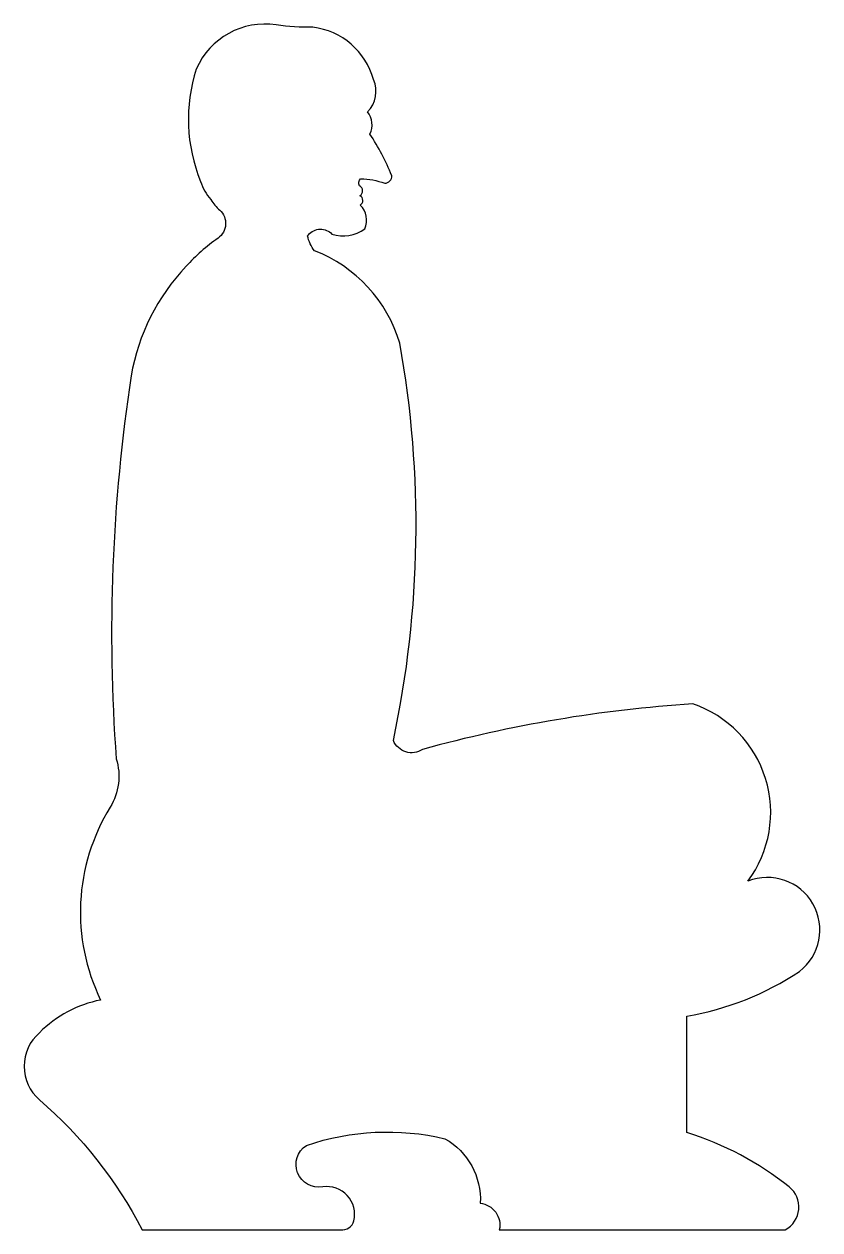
# Model space of a CAD drawing. Extents: x 11.52 to 12.35, y 14.29 to 15.55.
import ezdxf

# ---------------------------------------------------------------- set-up
doc = ezdxf.new("R2010")
doc.units = 0
doc.layers.get('0').update_dxf_attribs({"linetype": 'CONTINUOUS'})
doc.layers.add('CONTORXXNP----00', color=255, linetype='CONTINUOUS')

msp = doc.modelspace()

# ---------------------------------------------------------------- linework, layer by layer
at = {"color": 0}
msp.add_lwpolyline([(11.6916, 15.2943, 0.150007), (11.6346, 15.1808, 0.056423), (11.6191, 14.7835, -0.215974), (11.6128, 14.7334, 0.256511), (11.6029, 14.5334, 0.148013), (11.5395, 14.4995, 0.457615), (11.5395, 14.4298, -0.095164), (11.6459, 14.2952), (11.8515, 14.2952, 0.401203), (11.8655, 14.3044, 0.529312), (11.8331, 14.3396, -0.813203), (11.8162, 14.3826, -0.140903), (11.9599, 14.3896, -0.2811), (11.9965, 14.3227, -0.445029), (12.0162, 14.2952), (12.3126, 14.2952, 0.541387), (12.3168, 14.3396, 0.093145), (12.2105, 14.396), (12.2105, 14.5165, 0.102553), (12.3274, 14.563, 0.86915), (12.2739, 14.6567, 0.509232), (12.2169, 14.8405, 0.051183), (11.9366, 14.7933, -0.474325), (11.9064, 14.8025, 0.097114), (11.9131, 15.2146, 0.231397), (11.8246, 15.3105, -0.124471), (11.8175, 15.3258), (11.8184, 15.3271, -0.448871), (11.8427, 15.3277, 0.243267), (11.8767, 15.3331, 0.326181), (11.8719, 15.3577, 0.617623), (11.8716, 15.3675, 0.616265), (11.8711, 15.3778, -0.333153), (11.8724, 15.3851, -0.083389), (11.8976, 15.3805, 0.424487), (11.9047, 15.3883, 0.052606), (11.882, 15.4315, 0.293756), (11.8797, 15.4545, 0.296922), (11.8859, 15.488, 0.300563), (11.8229, 15.5423, -0.045146), (11.785, 15.5446, 0.341699), (11.7021, 15.4989, 0.17758), (11.7065, 15.3824, 0.109109), (11.7172, 15.3635, 0.072732), (11.7264, 15.3525, -0.482148), (11.7246, 15.3235, 0.056759)], format="xyb", close=True, dxfattribs=at)
at = {"layer": 'CONTORXXNP----00'}
msp.add_lwpolyline([(11.6916, 15.2943, 0.150007), (11.6346, 15.1808, 0.056423), (11.6191, 14.7835, -0.215974), (11.6128, 14.7334, 0.256511), (11.6029, 14.5334, 0.148013), (11.5395, 14.4995, 0.457615), (11.5395, 14.4298, -0.095164), (11.6459, 14.2952), (11.8515, 14.2952, 0.401203), (11.8655, 14.3044, 0.529312), (11.8331, 14.3396, -0.813203), (11.8162, 14.3826, -0.140903), (11.9599, 14.3896, -0.2811), (11.9965, 14.3227, -0.445029), (12.0162, 14.2952), (12.3126, 14.2952, 0.541387), (12.3168, 14.3396, 0.093145), (12.2105, 14.396), (12.2105, 14.5165, 0.102553), (12.3274, 14.563, 0.86915), (12.2739, 14.6567, 0.509232), (12.2169, 14.8405, 0.051183), (11.9366, 14.7933, -0.474325), (11.9064, 14.8025, 0.097114), (11.9131, 15.2146, 0.231397), (11.8246, 15.3105, -0.124471), (11.8175, 15.3258), (11.8184, 15.3271, -0.448871), (11.8427, 15.3277, 0.243267), (11.8767, 15.3331, 0.326181), (11.8719, 15.3577, 0.617623), (11.8716, 15.3675, 0.616265), (11.8711, 15.3778, -0.333153), (11.8724, 15.3851, -0.083389), (11.8976, 15.3805, 0.424487), (11.9047, 15.3883, 0.052606), (11.882, 15.4315, 0.293756), (11.8797, 15.4545, 0.296922), (11.8859, 15.488, 0.300563), (11.8229, 15.5423, -0.045146), (11.785, 15.5446, 0.341699), (11.7021, 15.4989, 0.17758), (11.7065, 15.3824, 0.109109), (11.7172, 15.3635, 0.072732), (11.7264, 15.3525, -0.482148), (11.7246, 15.3235, 0.056759)], format="xyb", close=True, dxfattribs=at)

doc.saveas('drawing.dxf')
